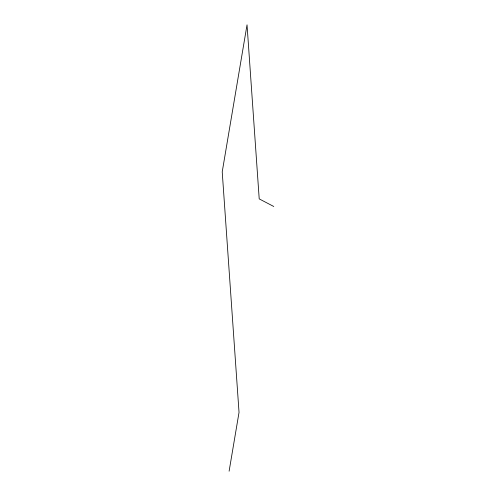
<?xml version="1.0" encoding="UTF-8"?>
<svg xmlns="http://www.w3.org/2000/svg" width="496" height="496" viewBox="0 0 496 496"><rect width="100%" height="100%" fill="white"/><g stroke="black" fill="none" stroke-linecap="round" stroke-linejoin="round"><path stroke-width="0.74" d="M229.109 471.2L239.035 412.374L222.22 171.864L247.039 24.8L259.21 198.896L273.78 206.491"/></g></svg>
